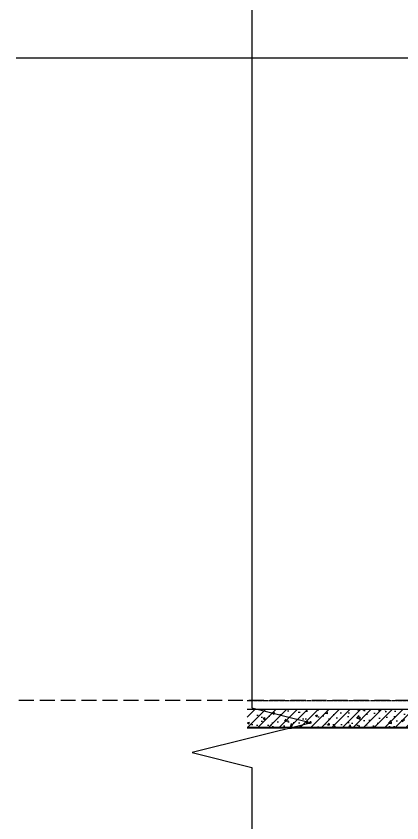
# Model space of a CAD drawing. Extents: x 220580 to 2027826, y -309201 to 71987.
# Drawn here: x 286320 to 288901, y -158600 to -153197 of the extents above; entities that cross this region are included whole.
import ezdxf

# ---------------------------------------------------------------- set-up
doc = ezdxf.new("R2010")
doc.units = 0
for name, pattern in [('DASH', [0.35, 0.25, -0.1]), ('ZN-DASH', [0.35, 0.25, -0.1]), ('ZN-DOT', [0.25, 0, -0.25])]:
    doc.linetypes.add(name, pattern=pattern)
for name, color, linetype in [('!ZN1-填充-8', 8, 'Continuous'), ('!ZN6-层高线-8', 8, 'ZN-DOT'), ('20剖面图$0$A-LIN-V', 9, 'Continuous'), ('3符号', 173, 'Continuous'), ('S-SHAPE', 51, 'Continuous')]:
    doc.layers.add(name, color=color, linetype=linetype)

# ---------------------------------------------------------------- blocks, each defined once
blk = doc.blocks.new('20250825140909')
at = {"layer": '!ZN1-填充-8', "ltscale": 20}
h = blk.add_hatch(dxfattribs=at)
h.set_pattern_fill('钢筋混凝土', color=256, scale=20)
h.set_pattern_definition([(45, (59817.96, 68234.193), (-35.35534, 35.35534), []), (50, (59817.96, 68234.19), (143.45204, -12.55043), [15, -165]), (355, (59817.96, 68234.2), (-27.75027, 150.43843), [12, -132]), (100.4514, (59829.92, 68233.15), (115.70188, 137.8879), [12.74804, -140.22842]), (46.1842, (59817.96, 68274.2), (213.4482, -33.1038), [22.5, -247.5]), (96.6356, (59835.75, 68271.43), (186.93254, 194.82357), [19.12206, -210.3426]), (351.1842, (59817.96, 68274.2), (186.9324, 194.8237), [18, -198]), (21, (59837.96, 68264.19), (119.38141, -80.52378), [15, -165]), (326, (59837.96, 68264.2), (48.66307, 145.03), [12, -132]), (71.4514, (59847.91, 68257.48), (168.04453, 64.5061), [12.74804, -140.22842]), (37.5, (59817.96, 68234.193), (2.43197, 66.57877), [0, -130.4, 0, -134, 0, -132.5]), (7.5, (59817.96, 68234.19), (52.61391, 78.88234), [0, -76.4, 0, -127.4, 0, -50.5]), (327.5, (59773.36, 68234.193), (106.764487, -4.510974), [0, -50, 0, -156, 0, -207]), (317.5, (59753.36, 68234.19), (116.63723, 20.021), [0, -65, 0, -103.6, 0, -147])])
h.paths.add_polyline_path([(-3926.4, 7440), (-3926.4, 7320), (-2500, 7320), (-2500, 7440)])
at = {"color": 4, "linetype": 'ZN-DASH', "ltscale": 30}
blk.add_line((-3926.4, 7500), (-1900, 7500), dxfattribs=at)
at = {"color": 4, "linetype": 'ZN-DASH', "ltscale": 30, "const_width": 3}
blk.add_lwpolyline([(-3926.4, 7310), (-2520, 7310), (-2520, 5720), (-2520, 5720), (-2520, 4902), (-2520, 4902)], dxfattribs=at)
at = {"layer": 'S-SHAPE'}
for p, q in [((-3926.4, 7440), (-2500, 7440)), ((-3926.4, 7320), (-2500, 7320))]:
    blk.add_line(p, q, dxfattribs=at)

msp = doc.modelspace()

# ---------------------------------------------------------------- linework, layer by layer
at = {"layer": '20剖面图$0$A-LIN-V'}
msp.add_lwpolyline([(289791.7, -153479.4), (286319.6, -153479.4)], dxfattribs=at)

# ---------------------------------------------------------------- next in the draw order: block references
at = {"ltscale": 1000}
msp.add_blockref('20250825140909', (291791.7, -165279.4), dxfattribs=at)

# ---------------------------------------------------------------- next in the draw order: linework, layer by layer
at = {"layer": '!ZN6-层高线-8', "linetype": 'DASH', "ltscale": 400}
msp.add_line((297358, -157779.4), (286319.6, -157779.4), dxfattribs=at)
at = {"layer": '3符号'}
msp.add_lwpolyline([(287896.8, -150299.4), (287896.8, -157829.4), (288296.8, -157929.4), (287496.8, -158129.4), (287896.8, -158229.4), (287896.8, -165759.4)], dxfattribs=at)

doc.saveas('drawing.dxf')
